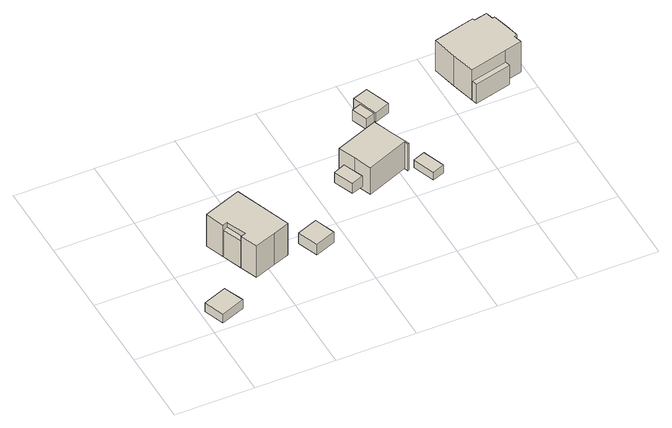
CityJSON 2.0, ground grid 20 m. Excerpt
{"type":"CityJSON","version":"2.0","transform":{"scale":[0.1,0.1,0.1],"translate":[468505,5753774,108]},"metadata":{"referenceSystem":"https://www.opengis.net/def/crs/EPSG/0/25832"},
"CityObjects":{
"building1":{"type":"Building","attributes":{"Gemeindeschluessel":"05711000","BezugspunktDach":"2000","function":"31001_2460","measuredHeight":2.63},"address":[{"country":"Germany","locality":"Bielefeld","thoroughfareNumber":"12","thoroughfareName":"Eichhofweg"}],"geometry":[{"type":"Solid","lod":"1","boundaries":[[[[0,1,2,3]],[[4,5,6,7]],[[4,7,3,2]],[[5,4,2,1]],[[6,5,1,0]],[[7,6,0,3]]]]}]},
"building2":{"type":"Building","attributes":{"Gemeindeschluessel":"05711000","function":"31001_1010"},"address":[{"country":"Germany","locality":"Bielefeld","thoroughfareNumber":"10","thoroughfareName":"Eichhofweg"}],"children":["building2-1","building2-2"]},
"building2-1":{"type":"BuildingPart","attributes":{"BezugspunktDach":"2000","measuredHeight":11.69},"parents":["building2"],"geometry":[{"type":"Solid","lod":"1","boundaries":[[[[8,9,10,11,12,13,14,15,16,17]],[[18,19,20,21,22,23,24,25,26,27]],[[18,27,17,16]],[[19,18,16,15]],[[20,19,15,14]],[[21,20,14,13]],[[22,21,13,12]],[[23,22,12,11]],[[24,23,11,10]],[[25,24,10,9]],[[26,25,9,8]],[[27,26,8,17]]]]}]},
"building2-2":{"type":"BuildingPart","attributes":{"BezugspunktDach":"2000","measuredHeight":8.38},"address":[{"country":"Germany","locality":"Bielefeld","thoroughfareNumber":"10","thoroughfareName":"Eichhofweg"}],"parents":["building2"],"geometry":[{"type":"Solid","lod":"1","boundaries":[[[[28,29,30,31]],[[21,24,23,22]],[[21,22,31,30]],[[24,21,30,29]],[[23,24,29,28]],[[22,23,28,31]]]]}]},
"building3":{"type":"Building","attributes":{"Gemeindeschluessel":"05711000","BezugspunktDach":"2000","function":"31001_2460","measuredHeight":3.22},"address":[{"country":"Germany","locality":"Bielefeld","thoroughfareNumber":"10","thoroughfareName":"Eichhofweg"}],"geometry":[{"type":"Solid","lod":"1","boundaries":[[[[32,33,34,35]],[[36,37,38,39]],[[36,39,35,34]],[[37,36,34,33]],[[38,37,33,32]],[[39,38,32,35]]]]}]},
"building4":{"type":"Building","attributes":{"Gemeindeschluessel":"05711000","BezugspunktDach":"2000","function":"51009_1610","measuredHeight":3.11},"address":[{"country":"Germany"}],"geometry":[{"type":"Solid","lod":"1","boundaries":[[[[40,41,42,43]],[[44,45,46,47]],[[44,47,43,42]],[[45,44,42,41]],[[46,45,41,40]],[[47,46,40,43]]]]}]},
"building5":{"type":"Building","attributes":{"Gemeindeschluessel":"05711000","BezugspunktDach":"2000","function":"31001_1010","measuredHeight":10.22},"address":[{"country":"Germany","locality":"Bielefeld","thoroughfareNumber":"8","thoroughfareName":"Eichhofweg"}],"geometry":[{"type":"Solid","lod":"1","boundaries":[[[[48,49,50,51,52,53,54,55]],[[56,57,58,59,60,61,62,63]],[[56,63,55,54]],[[57,56,54,53]],[[58,57,53,52]],[[59,58,52,51]],[[60,59,51,50]],[[61,60,50,49]],[[62,61,49,48]],[[63,62,48,55]]]]}]},
"building6":{"type":"Building","attributes":{"Gemeindeschluessel":"05711000","BezugspunktDach":"2000","function":"31001_2460","measuredHeight":2.44},"address":[{"country":"Germany","locality":"Bielefeld","thoroughfareNumber":"8","thoroughfareName":"Eichhofweg"}],"geometry":[{"type":"Solid","lod":"1","boundaries":[[[[64,65,66,67]],[[68,69,70,71]],[[68,71,67,66]],[[69,68,66,65]],[[70,69,65,64]],[[71,70,64,67]]]]}]},
"building7":{"type":"Building","attributes":{"Gemeindeschluessel":"05711000","BezugspunktDach":"2000","function":"31001_9998","measuredHeight":3.75},"address":[{"country":"Germany","locality":"Bielefeld","thoroughfareNumber":"8","thoroughfareName":"Eichhofweg"}],"geometry":[{"type":"Solid","lod":"1","boundaries":[[[[72,73,74,75]],[[76,77,78,79]],[[76,79,75,74]],[[77,76,74,73]],[[78,77,73,72]],[[79,78,72,75]]]]}]},
"building8":{"type":"Building","attributes":{"Gemeindeschluessel":"05711000","BezugspunktDach":"2000","function":"31001_9998","measuredHeight":3.31},"address":[{"country":"Germany","locality":"Bielefeld","thoroughfareNumber":"4","thoroughfareName":"Eichhofweg"}],"geometry":[{"type":"Solid","lod":"1","boundaries":[[[[80,81,82,83]],[[84,85,86,87]],[[84,87,83,82]],[[85,84,82,81]],[[86,85,81,80]],[[87,86,80,83]]]]}]},
"building9":{"type":"Building","attributes":{"Gemeindeschluessel":"05711000","function":"31001_1010"},"address":[{"country":"Germany","locality":"Bielefeld","thoroughfareNumber":"4","thoroughfareName":"Eichhofweg"}],"children":["building9-1","building9-2"]},
"building9-1":{"type":"BuildingPart","attributes":{"BezugspunktDach":"2000","measuredHeight":13.2},"parents":["building9"],"geometry":[{"type":"Solid","lod":"1","boundaries":[[[[88,89,90,91,92,93,94,95,96,97,98,99,100,101]],[[102,103,104,105,106,107,108,109,110,111,112,113,114,115]],[[102,115,101,100]],[[103,102,100,99]],[[104,103,99,98]],[[105,104,98,97]],[[106,105,97,96]],[[107,106,96,95]],[[108,107,95,94]],[[109,108,94,93]],[[110,109,93,92]],[[111,110,92,91]],[[112,111,91,90]],[[113,112,90,89]],[[114,113,89,88]],[[115,114,88,101]]]]}]},
"building9-2":{"type":"BuildingPart","attributes":{"BezugspunktDach":"2000","measuredHeight":5.66},"parents":["building9"],"geometry":[{"type":"Solid","lod":"1","boundaries":[[[[116,117,118,119]],[[120,110,109,121]],[[120,121,119,118]],[[110,120,118,117]],[[109,110,117,116]],[[121,109,116,119]]]]}]}
},
"vertices":[
[62,77,51],[2,54,51],[21,3,51],[82,26,51],[21,3,25],[2,54,25],[62,77,25],[82,26,25],
[159,274,110],[105,254,110],[123,206,110],[135,211,110],[155,160,110],[142,156,110],[159,112,110],[213,132,110],[254,148,110],[201,290,110],[254,148,15],[213,132,15],[159,112,15],[142,156,15],[155,160,15],[135,211,15],[123,206,15],[105,254,15],[159,274,15],[201,290,15],
[135,211,96],[123,206,96],[142,156,96],[155,160,96],
[342,186,51],[290,166,51],[310,114,51],[361,134,51],[310,114,19],[290,166,19],[342,186,19],[361,134,19],
[479,319,52],[449,307,52],[469,257,52],[499,268,52],[469,257,21],[449,307,21],[479,319,21],[499,268,21],
[582,376,92],[473,333,92],[491,290,92],[508,246,92],[613,288,92],[617,278,92],[620,279,92],[599,332,92],[620,279,11],[617,278,11],[613,288,11],[508,246,11],[491,290,11],[473,333,11],[582,376,11],[599,332,11],
[657,280,48],[627,269,48],[648,213,48],[678,224,48],[648,213,24],[627,269,24],[657,280,24],[678,224,24],
[604,491,41],[580,482,41],[595,442,41],[619,451,41],[595,442,10],[580,482,10],[604,491,10],[619,451,10],
[639,529,40],[600,515,40],[624,451,40],[662,466,40],[624,451,12],[600,515,12],[639,529,12],[662,466,12],
[927,570,97],[925,576,97],[819,549,97],[834,486,97],[849,427,97],[944,450,97],[988,461,97],[982,483,97],[990,485,97],[989,488,97],[981,521,97],[971,559,97],[965,558,97],[960,578,97],[965,558,6],[971,559,6],[981,521,6],[989,488,6],[990,485,6],[982,483,6],[988,461,6],[944,450,6],[849,427,6],[834,486,6],[819,549,6],[925,576,6],[927,570,6],[960,578,6],
[944,450,63],[849,427,63],[853,413,63],[947,436,63],[853,413,6],[947,436,6]
]}
